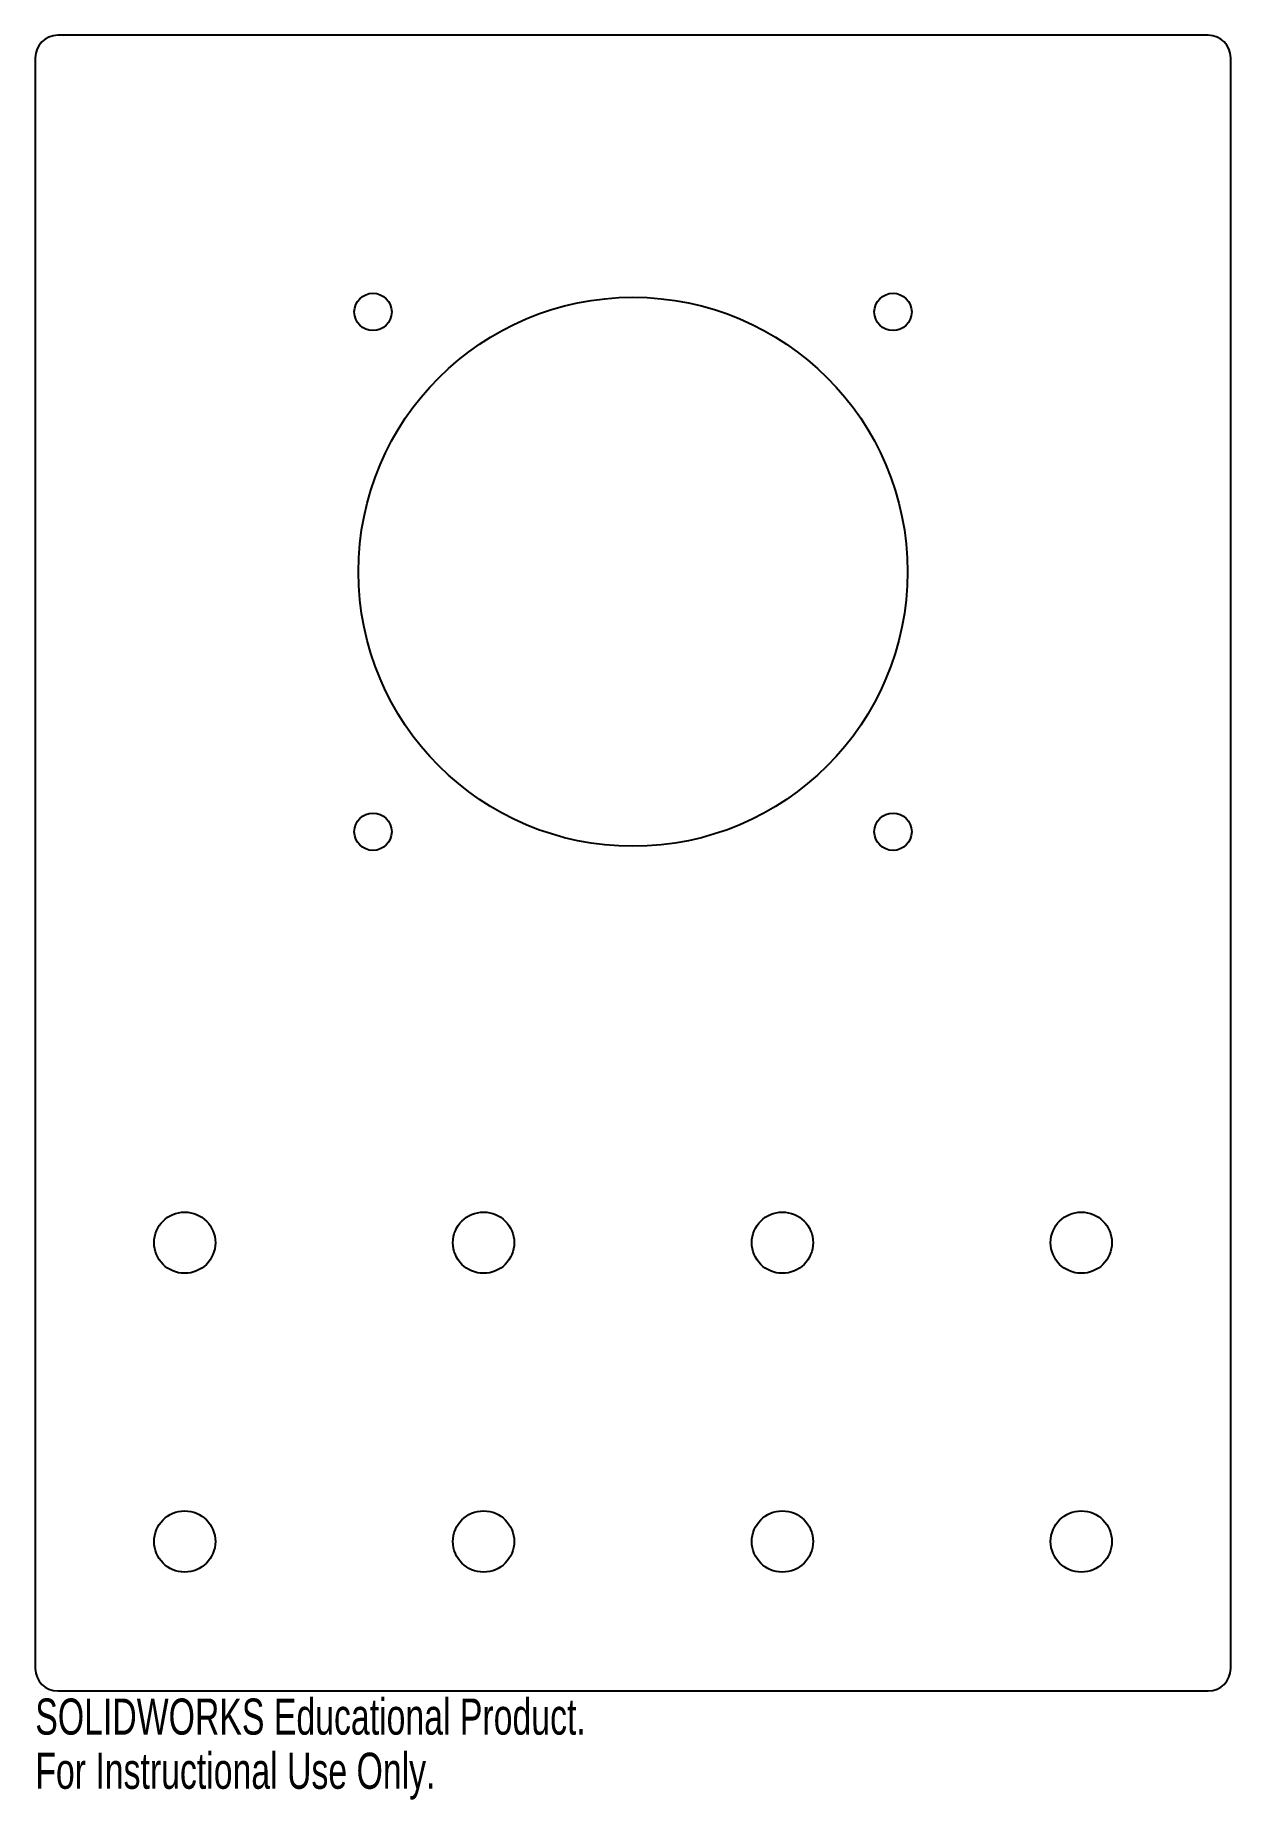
# Model space of a CAD drawing. Header units: millimetres. Extents: x -80 to 80, y -22 to 214.
import ezdxf

# ---------------------------------------------------------------- set-up
doc = ezdxf.new("R2010")
doc.units = ezdxf.units.MM
doc.styles.add('SLDTEXTSTYLE0', font='TXT', dxfattribs={"width": 0.7})

msp = doc.modelspace()

# ---------------------------------------------------------------- linework, layer by layer
at = {"color": 7, "linetype": 'Continuous', "lineweight": 25}
for p, q in [((77, 213.74), (-77, 213.74)), ((-80, 210.74), (-80, -4.89)), ((80, -4.89), (80, 210.74)), ((-77, -7.89), (77, -7.89))]:
    msp.add_line(p, q, dxfattribs=at)
for centre, radius in [((-34.8, 176.71), 2.5), ((0, 141.92), 36.75), ((34.8, 176.71), 2.5), ((-34.8, 107.12), 2.5), ((34.8, 107.12), 2.5), ((-60, 52.11), 4.1), ((-20, 52.11), 4.1), ((20, 52.11), 4.1), ((60, 52.11), 4.1), ((-60, 12.11), 4.1), ((-20, 12.11), 4.1), ((20, 12.11), 4.1), ((60, 12.11), 4.1)]:
    msp.add_circle(centre, radius, dxfattribs=at)
for centre, start, end in [((-77, 210.74), 90, 180), ((77, 210.74), 0, 90), ((-77, -4.89), 180, 270), ((77, -4.89), 270, 0)]:
    msp.add_arc(centre, 3, start, end, dxfattribs=at)

# ---------------------------------------------------------------- texts
at = {"color": 7, "linetype": 'Continuous', "char_height": 4.8336, "attachment_point": 1, "style": 'SLDTEXTSTYLE0'}
for s, insert in [('SOLIDWORKS Educational Product.', (-80, -8.91)), ('For Instructional Use Only.', (-80, -16.16))]:
    msp.add_mtext(s, dxfattribs=dict(at, insert=insert))

doc.saveas('drawing.dxf')
